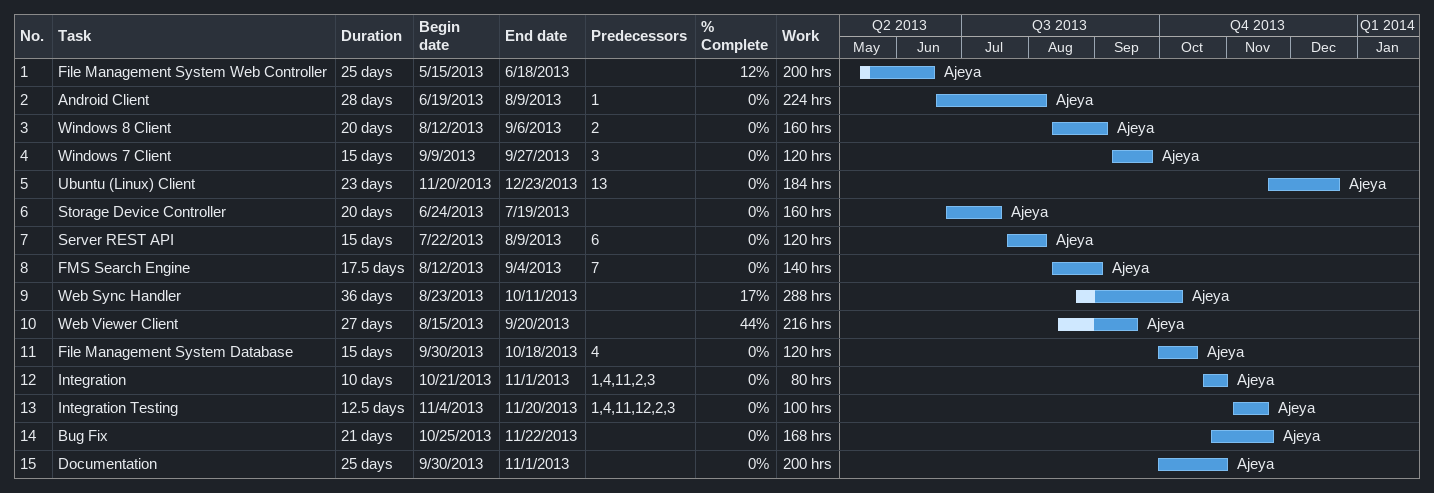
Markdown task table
| ID | Task | Duration | Start | Finish | Predecessors | Resources | % complete | Work (h) |
|---|---|---|---|---|---|---|---|---|
| 1 | File Management System Web Controller | 25d | 2013-05-15 | 2013-06-18 |  | Ajeya | 12 | 200 |
| 2 | Android Client | 28d | 2013-06-19 | 2013-08-09 | 1 | Ajeya | 0 | 224 |
| 3 | Windows 8 Client | 20d | 2013-08-12 | 2013-09-06 | 2 | Ajeya | 0 | 160 |
| 4 | Windows 7 Client | 15d | 2013-09-09 | 2013-09-27 | 3 | Ajeya | 0 | 120 |
| 5 | Ubuntu (Linux) Client | 23d | 2013-11-20 | 2013-12-23 | 13 | Ajeya | 0 | 184 |
| 6 | Storage Device Controller | 20d | 2013-06-24 | 2013-07-19 |  | Ajeya | 0 | 160 |
| 7 | Server REST API | 15d | 2013-07-22 | 2013-08-09 | 6 | Ajeya | 0 | 120 |
| 8 | FMS Search Engine | 17.5d | 2013-08-12 | 2013-09-04 | 7 | Ajeya | 0 | 140 |
| 9 | Web Sync Handler | 36d | 2013-08-23 | 2013-10-11 |  | Ajeya | 17 | 288 |
| 10 | Web Viewer Client | 27d | 2013-08-15 | 2013-09-20 |  | Ajeya | 44 | 216 |
| 11 | File Management System Database | 15d | 2013-09-30 | 2013-10-18 | 4 | Ajeya | 0 | 120 |
| 12 | Integration | 10d | 2013-10-21 | 2013-11-01 | 1, 4, 11, 2, 3 | Ajeya | 0 | 80 |
| 13 | Integration Testing | 12.5d | 2013-11-04 | 2013-11-20 | 1, 4, 11, 12, 2, 3 | Ajeya | 0 | 100 |
| 14 | Bug Fix | 21d | 2013-10-25 | 2013-11-22 |  | Ajeya | 0 | 168 |
| 15 | Documentation | 25d | 2013-09-30 | 2013-11-01 |  | Ajeya | 0 | 200 |
